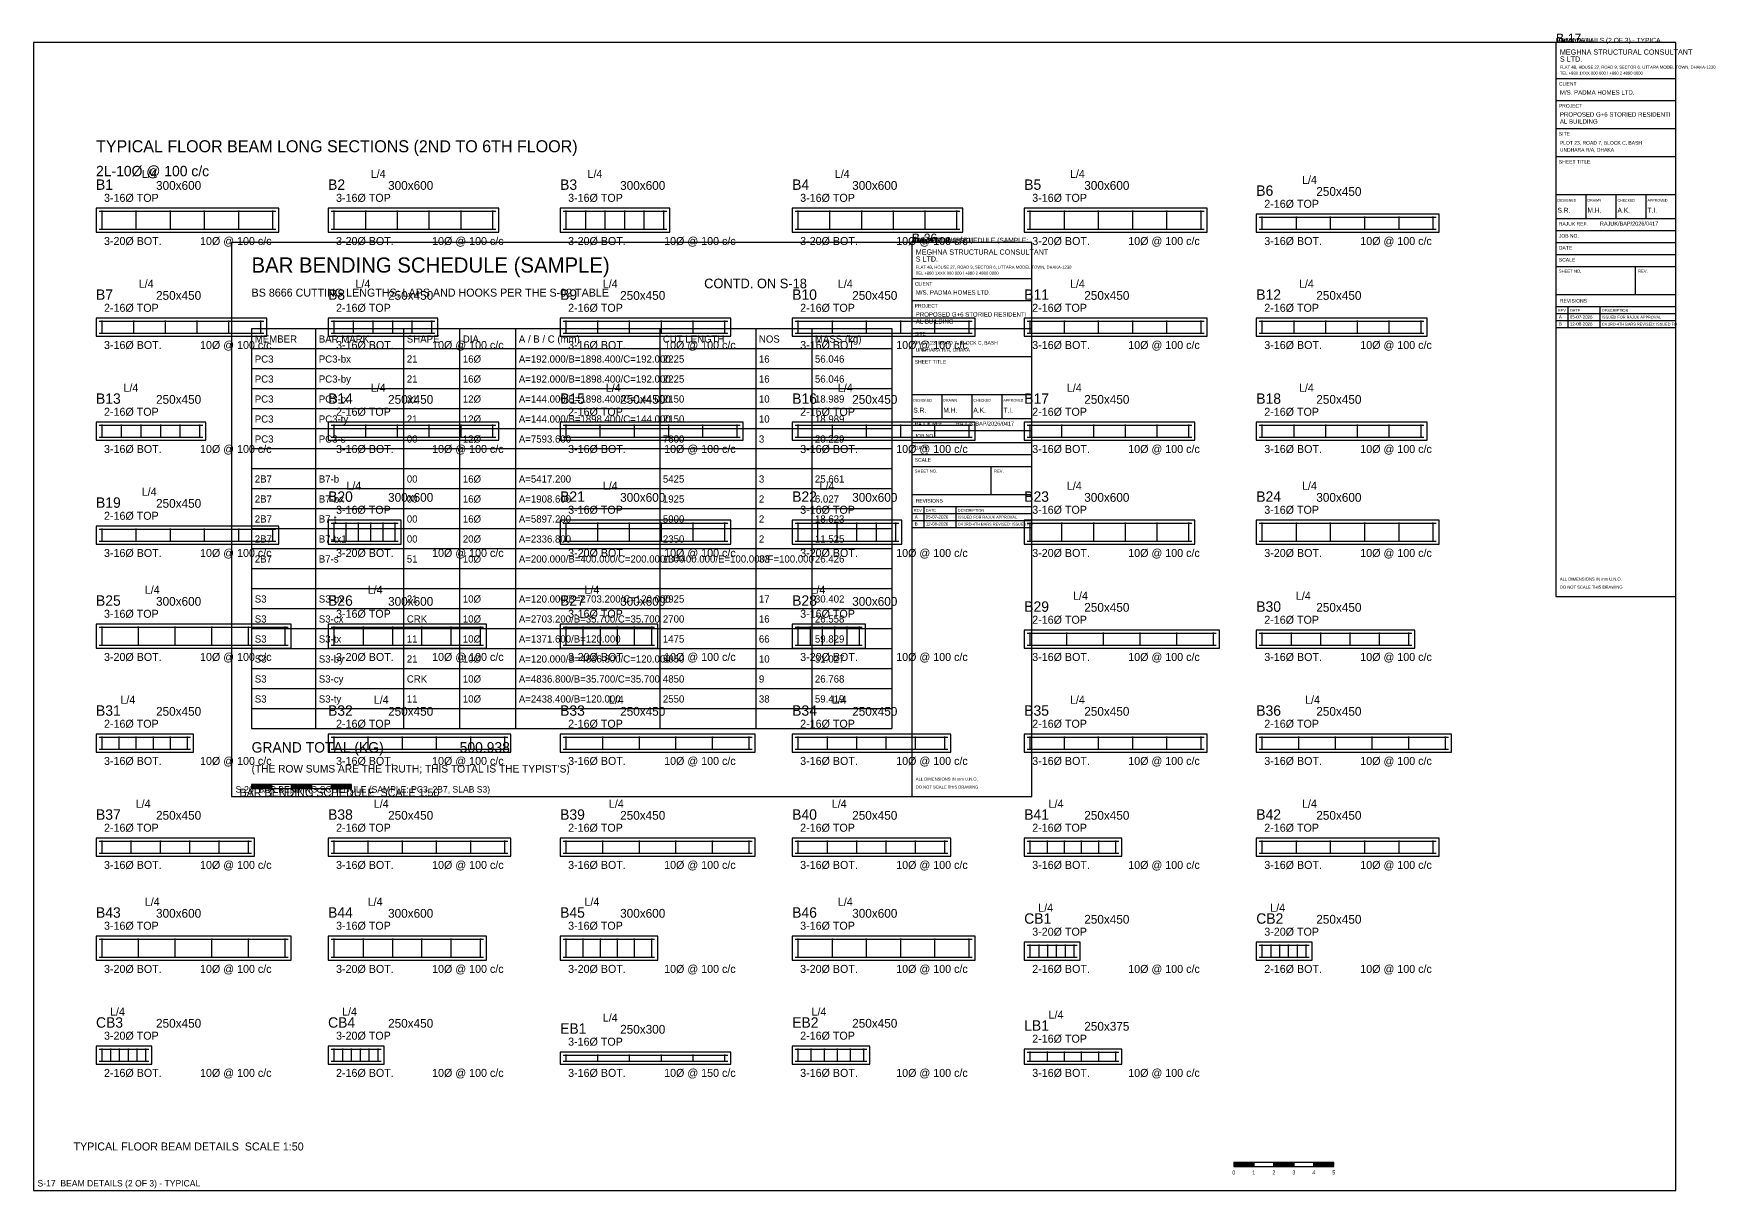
# Model space of a CAD drawing. Extents: x 1000 to 743527, y -207200 to 58857.
# Drawn here: x 95100 to 178927, y -137800 to -79943 of the extents above; entities that cross this region are included whole.
import ezdxf
from ezdxf.enums import TextEntityAlignment as Align

# ---------------------------------------------------------------- set-up
doc = ezdxf.new("R2010")
doc.units = 0
for name, color, linetype in [('Beam Line', 4, 'Continuous'), ('Rod-1', 6, 'Continuous'), ('Rod-2', 2, 'Continuous'), ('Rod-Stirrup', 3, 'Continuous'), ('Sheet', 7, 'Continuous'), ('Text-1', 7, 'Continuous'), ('Text-2', 7, 'Continuous'), ('TITLE', 7, 'Continuous')]:
    doc.layers.add(name, color=color, linetype=linetype)

# ---------------------------------------------------------------- blocks, each defined once
blk = doc.blocks.new('TITLE_BLOCK')
at = {"layer": 'TITLE'}
for p, q in [((0, -18), (60, -18)), ((0, -29), (60, -29)), ((0, -43), (60, -43)), ((0, -57), (60, -57)), ((0, -76), (60, -76)), ((0, -76), (0, -88)), ((15, -76), (15, -88)), ((30, -76), (30, -88)), ((45, -76), (45, -88)), ((0, -88), (60, -88)), ((0, -94), (60, -94)), ((0, -100), (60, -100)), ((0, -106), (60, -106)), ((0, -112), (60, -112)), ((39.6, -112), (39.6, -126)), ((0, -126), (60, -126)), ((0, -132), (60, -132)), ((0, -132), (60, -132)), ((6, -132), (6, -142.5)), ((22, -132), (22, -142.5)), ((0, -135.5), (60, -135.5)), ((0, -139), (60, -139)), ((0, -142.5), (60, -142.5))]:
    blk.add_line(p, q, dxfattribs=at)
blk.add_lwpolyline([(0, -277), (60, -277), (60, 0), (0, 0)], close=True, dxfattribs=at)
at = {"layer": 'Text-1'}
for tag, height in [('JOBNO', 2), ('SCALE', 2), ('SHEETTITLE', 2.4), ('SHEETTITLE2', 2.4), ('DATE', 2), ('SHEETNO', 4.5), ('REV', 4.5)]:
    blk.add_attdef(tag, (0, 0), '', height=height, dxfattribs=at)
at = {"layer": 'TITLE'}
for s, height, p in [('S LTD.', 2.6, (2, -9.5)), ('MEGHNA STRUCTURAL CONSULTANT', 2.6, (2, -6)), ('TEL +880 1XXX 000 000 / +880 2 4890 0000', 1.5, (2, -16)), ('FLAT 4B, HOUSE 27, ROAD 9, SECTOR 6, UTTARA MODEL TOWN, DHAKA-1230', 1.5, (2, -13)), ('CLIENT', 1.8, (1.5, -21.5)), ('M/S. PADMA HOMES LTD.', 2.2, (2, -26)), ('PROJECT', 1.8, (1.5, -32.5)), ('AL BUILDING', 2.2, (2, -40.5)), ('PROPOSED G+6 STORIED RESIDENTI', 2.2, (2, -37)), ('SITE', 1.8, (1.5, -46.5)), ('PLOT 23, ROAD 7, BLOCK C, BASH', 1.8, (2, -51)), ('SHEET TITLE', 1.8, (1.5, -60.5)), ('UNDHARA R/A, DHAKA', 1.8, (2, -54.5)), ('DESIGNED', 1.3, (0.8, -79.5)), ('S.R.', 2.4, (0.8, -85)), ('DRAWN', 1.3, (15.8, -79.5)), ('M.H.', 2.4, (15.8, -85)), ('A.K.', 2.4, (30.8, -85)), ('CHECKED', 1.3, (30.8, -79.5)), ('APPROVED', 1.3, (45.8, -79.5)), ('T.I.', 2.4, (45.8, -85)), ('RAJUK REF.', 1.8, (1.5, -91.5)), ('RAJUK/BAP/2026/0417', 2, (22, -91.5)), ('JOB NO.', 1.8, (1.5, -97.5)), ('SCALE', 1.8, (1.5, -109.5)), ('DATE', 1.8, (1.5, -103.5)), ('SHEET NO.', 1.5, (1.5, -115)), ('REV.', 1.5, (41.1, -115)), ('REV', 1.4, (1, -134.6)), ('REVISIONS', 1.8, (2, -130)), ('DATE', 1.4, (7, -134.6)), ('DESCRIPTION', 1.4, (23, -134.6)), ('ALL DIMENSIONS IN mm U.N.O.', 1.5, (2, -269)), ('DO NOT SCALE THIS DRAWING', 1.5, (2, -273))]:
    blk.add_text(s, height=height, dxfattribs=at).set_placement(p)
blk = doc.blocks.new('SCALE_BAR')
at = {"layer": 'Sheet'}
h = blk.add_hatch(color=7, dxfattribs=at)
h.dxf.hatch_style = 1
h.paths.add_polyline_path([(0, 0), (10, 0), (10, 2), (0, 2)])
h = blk.add_hatch(color=7, dxfattribs=at)
h.dxf.hatch_style = 1
h.paths.add_polyline_path([(20, 0), (30, 0), (30, 2), (20, 2)])
h = blk.add_hatch(color=7, dxfattribs=at)
h.dxf.hatch_style = 1
h.paths.add_polyline_path([(40, 0), (50, 0), (50, 2), (40, 2)])
for points in [[(0, 0), (10, 0), (10, 2), (0, 2)], [(10, 0), (20, 0), (20, 2), (10, 2)], [(20, 0), (30, 0), (30, 2), (20, 2)], [(30, 0), (40, 0), (40, 2), (30, 2)], [(40, 0), (50, 0), (50, 2), (40, 2)]]:
    blk.add_lwpolyline(points, close=True, dxfattribs=at)
for s, p in [('0', (0, -4)), ('1', (10, -4)), ('2', (20, -4)), ('3', (30, -4)), ('4', (40, -4)), ('5', (50, -4))]:
    blk.add_text(s, height=2, dxfattribs=at).set_placement(p, align=Align.CENTER)
at = {"layer": 'Text-1'}
blk.add_attdef('UNIT', (0, 0), '', height=2, dxfattribs=at)

msp = doc.modelspace()

# ---------------------------------------------------------------- linework, layer by layer
for p, q in [((106000, -94700), (138000, -94700)), ((106000, -94700), (106000, -114700)), ((109200, -94700), (109200, -114700)), ((113600, -94700), (113600, -114700)), ((116400, -94700), (116400, -114700)), ((119200, -94700), (119200, -114700)), ((126400, -94700), (126400, -114700)), ((131200, -94700), (131200, -114700)), ((134000, -94700), (134000, -114700)), ((138000, -94700), (138000, -114700)), ((106000, -95700), (138000, -95700)), ((106000, -96700), (138000, -96700)), ((106000, -97700), (138000, -97700)), ((106000, -98700), (138000, -98700)), ((106000, -99700), (138000, -99700)), ((106000, -100700), (138000, -100700)), ((106000, -101700), (138000, -101700)), ((106000, -102700), (138000, -102700)), ((106000, -103700), (138000, -103700)), ((106000, -104700), (138000, -104700)), ((106000, -105700), (138000, -105700)), ((106000, -106700), (138000, -106700)), ((106000, -107700), (138000, -107700)), ((106000, -108700), (138000, -108700)), ((106000, -109700), (138000, -109700)), ((106000, -110700), (138000, -110700)), ((106000, -111700), (138000, -111700)), ((106000, -112700), (138000, -112700)), ((106000, -113700), (138000, -113700)), ((106000, -114700), (138000, -114700))]:
    msp.add_line(p, q)
at = {"layer": 'Beam Line'}
for points in [[(98223.2, -89880), (107367.2, -89880), (107367.2, -88680), (98223.2, -88680)], [(109823.2, -89880), (118357.6, -89880), (118357.6, -88680), (109823.2, -88680)], [(121423.2, -89880), (126909.6, -89880), (126909.6, -88680), (121423.2, -88680)], [(133023.2, -89880), (141557.6, -89880), (141557.6, -88680), (133023.2, -88680)], [(144623.2, -89880), (153767.2, -89880), (153767.2, -88680), (144623.2, -88680)], [(156223.2, -89880), (165367.2, -89880), (165367.2, -88980), (156223.2, -88980)], [(98223.2, -95080), (106757.6, -95080), (106757.6, -94180), (98223.2, -94180)], [(109823.2, -95080), (115309.6, -95080), (115309.6, -94180), (109823.2, -94180)], [(121423.2, -95080), (129957.6, -95080), (129957.6, -94180), (121423.2, -94180)], [(133023.2, -95080), (142167.2, -95080), (142167.2, -94180), (133023.2, -94180)], [(144623.2, -95080), (153767.2, -95080), (153767.2, -94180), (144623.2, -94180)], [(156223.2, -95080), (164757.6, -95080), (164757.6, -94180), (156223.2, -94180)], [(98223.2, -100280), (103709.6, -100280), (103709.6, -99380), (98223.2, -99380)], [(109823.2, -100280), (118357.6, -100280), (118357.6, -99380), (109823.2, -99380)], [(121423.2, -100280), (130567.2, -100280), (130567.2, -99380), (121423.2, -99380)], [(133023.2, -100280), (142167.2, -100280), (142167.2, -99380), (133023.2, -99380)], [(144623.2, -100280), (153157.6, -100280), (153157.6, -99380), (144623.2, -99380)], [(156223.2, -100280), (164757.6, -100280), (164757.6, -99380), (156223.2, -99380)], [(98223.2, -105480), (107367.2, -105480), (107367.2, -104580), (98223.2, -104580)], [(109823.2, -105480), (113480.8, -105480), (113480.8, -104280), (109823.2, -104280)], [(121423.2, -105480), (129957.6, -105480), (129957.6, -104280), (121423.2, -104280)], [(133023.2, -105480), (138509.6, -105480), (138509.6, -104280), (133023.2, -104280)], [(144623.2, -105480), (153157.6, -105480), (153157.6, -104280), (144623.2, -104280)], [(156223.2, -105480), (165367.2, -105480), (165367.2, -104280), (156223.2, -104280)], [(98223.2, -110680), (107976.8, -110680), (107976.8, -109480), (98223.2, -109480)], [(109823.2, -110680), (117748, -110680), (117748, -109480), (109823.2, -109480)], [(121423.2, -110680), (126300, -110680), (126300, -109480), (121423.2, -109480)], [(133023.2, -110680), (136680.8, -110680), (136680.8, -109480), (133023.2, -109480)], [(144623.2, -110680), (154376.8, -110680), (154376.8, -109780), (144623.2, -109780)], [(156223.2, -110680), (164148, -110680), (164148, -109780), (156223.2, -109780)], [(98223.2, -115880), (103100, -115880), (103100, -114980), (98223.2, -114980)], [(109823.2, -115880), (118967.2, -115880), (118967.2, -114980), (109823.2, -114980)], [(121423.2, -115880), (131176.8, -115880), (131176.8, -114980), (121423.2, -114980)], [(133023.2, -115880), (140948, -115880), (140948, -114980), (133023.2, -114980)], [(144623.2, -115880), (153767.2, -115880), (153767.2, -114980), (144623.2, -114980)], [(156223.2, -115880), (165976.8, -115880), (165976.8, -114980), (156223.2, -114980)], [(98223.2, -121080), (106148, -121080), (106148, -120180), (98223.2, -120180)], [(109823.2, -121080), (118967.2, -121080), (118967.2, -120180), (109823.2, -120180)], [(121423.2, -121080), (131176.8, -121080), (131176.8, -120180), (121423.2, -120180)], [(133023.2, -121080), (140948, -121080), (140948, -120180), (133023.2, -120180)], [(144623.2, -121080), (149500, -121080), (149500, -120180), (144623.2, -120180)], [(156223.2, -121080), (165367.2, -121080), (165367.2, -120180), (156223.2, -120180)], [(98223.2, -126280), (107976.8, -126280), (107976.8, -125080), (98223.2, -125080)], [(109823.2, -126280), (117748, -126280), (117748, -125080), (109823.2, -125080)], [(121423.2, -126280), (126300, -126280), (126300, -125080), (121423.2, -125080)], [(133023.2, -126280), (142167.2, -126280), (142167.2, -125080), (133023.2, -125080)], [(144623.2, -126280), (147421.2, -126280), (147421.2, -125380), (144623.2, -125380)], [(156223.2, -126280), (159021.2, -126280), (159021.2, -125380), (156223.2, -125380)], [(98223.2, -131480), (101021.2, -131480), (101021.2, -130580), (98223.2, -130580)], [(109823.2, -131480), (112621.2, -131480), (112621.2, -130580), (109823.2, -130580)], [(133023.2, -131480), (136902.7, -131480), (136902.7, -130580), (133023.2, -130580)], [(144623.2, -131480), (149500, -131480), (149500, -130730), (144623.2, -130730)], [(121423.2, -131480), (129957.6, -131480), (129957.6, -130880), (121423.2, -130880)]]:
    msp.add_lwpolyline(points, close=True, dxfattribs=at)
at = {"layer": 'Rod-1'}
for p, q in [((98375.2, -88832), (107215.2, -88832)), ((109975.2, -88832), (118205.6, -88832)), ((121575.2, -88832), (126757.6, -88832)), ((133175.2, -88832), (141405.6, -88832)), ((144775.2, -88832), (153615.2, -88832)), ((156375.2, -89132), (165215.2, -89132)), ((98375.2, -94332), (106605.6, -94332)), ((109975.2, -94332), (115157.6, -94332)), ((121575.2, -94332), (129805.6, -94332)), ((133175.2, -94332), (142015.2, -94332)), ((144775.2, -94332), (153615.2, -94332)), ((156375.2, -94332), (164605.6, -94332)), ((98375.2, -99532), (103557.6, -99532)), ((109975.2, -99532), (118205.6, -99532)), ((121575.2, -99532), (130415.2, -99532)), ((133175.2, -99532), (142015.2, -99532)), ((144775.2, -99532), (153005.6, -99532)), ((156375.2, -99532), (164605.6, -99532)), ((98375.2, -104732), (107215.2, -104732)), ((109975.2, -104432), (113328.8, -104432)), ((121575.2, -104432), (129805.6, -104432)), ((133175.2, -104432), (138357.6, -104432)), ((144775.2, -104432), (153005.6, -104432)), ((156375.2, -104432), (165215.2, -104432)), ((98375.2, -109632), (107824.8, -109632)), ((109975.2, -109632), (117596, -109632)), ((121575.2, -109632), (126148, -109632)), ((133175.2, -109632), (136528.8, -109632)), ((144775.2, -109932), (154224.8, -109932)), ((156375.2, -109932), (163996, -109932)), ((98375.2, -115132), (102948, -115132)), ((109975.2, -115132), (118815.2, -115132)), ((121575.2, -115132), (131024.8, -115132)), ((133175.2, -115132), (140796, -115132)), ((144775.2, -115132), (153615.2, -115132)), ((156375.2, -115132), (165824.8, -115132)), ((98375.2, -120332), (105996, -120332)), ((109975.2, -120332), (118815.2, -120332)), ((121575.2, -120332), (131024.8, -120332)), ((133175.2, -120332), (140796, -120332)), ((144775.2, -120332), (149348, -120332)), ((156375.2, -120332), (165215.2, -120332)), ((98375.2, -125232), (107824.8, -125232)), ((109975.2, -125232), (117596, -125232)), ((121575.2, -125232), (126148, -125232)), ((133175.2, -125232), (142015.2, -125232)), ((144775.2, -125532), (147269.2, -125532)), ((156375.2, -125532), (158869.2, -125532)), ((98375.2, -130732), (100869.2, -130732)), ((109975.2, -130732), (112469.2, -130732)), ((133175.2, -130732), (136750.7, -130732)), ((121575.2, -131032), (129805.6, -131032)), ((144775.2, -130882), (149348, -130882))]:
    msp.add_line(p, q, dxfattribs=at)
at = {"layer": 'Rod-2'}
for p, q in [((98375.2, -89728), (107215.2, -89728)), ((109975.2, -89728), (118205.6, -89728)), ((121575.2, -89728), (126757.6, -89728)), ((133175.2, -89728), (141405.6, -89728)), ((144775.2, -89728), (153615.2, -89728)), ((156375.2, -89728), (165215.2, -89728)), ((98375.2, -94928), (106605.6, -94928)), ((109975.2, -94928), (115157.6, -94928)), ((121575.2, -94928), (129805.6, -94928)), ((133175.2, -94928), (142015.2, -94928)), ((144775.2, -94928), (153615.2, -94928)), ((156375.2, -94928), (164605.6, -94928)), ((98375.2, -100128), (103557.6, -100128)), ((109975.2, -100128), (118205.6, -100128)), ((121575.2, -100128), (130415.2, -100128)), ((133175.2, -100128), (142015.2, -100128)), ((144775.2, -100128), (153005.6, -100128)), ((156375.2, -100128), (164605.6, -100128)), ((98375.2, -105328), (107215.2, -105328)), ((109975.2, -105328), (113328.8, -105328)), ((121575.2, -105328), (129805.6, -105328)), ((133175.2, -105328), (138357.6, -105328)), ((144775.2, -105328), (153005.6, -105328)), ((156375.2, -105328), (165215.2, -105328)), ((98375.2, -110528), (107824.8, -110528)), ((109975.2, -110528), (117596, -110528)), ((121575.2, -110528), (126148, -110528)), ((133175.2, -110528), (136528.8, -110528)), ((144775.2, -110528), (154224.8, -110528)), ((156375.2, -110528), (163996, -110528)), ((98375.2, -115728), (102948, -115728)), ((109975.2, -115728), (118815.2, -115728)), ((121575.2, -115728), (131024.8, -115728)), ((133175.2, -115728), (140796, -115728)), ((144775.2, -115728), (153615.2, -115728)), ((156375.2, -115728), (165824.8, -115728)), ((98375.2, -120928), (105996, -120928)), ((109975.2, -120928), (118815.2, -120928)), ((121575.2, -120928), (131024.8, -120928)), ((133175.2, -120928), (140796, -120928)), ((144775.2, -120928), (149348, -120928)), ((156375.2, -120928), (165215.2, -120928)), ((98375.2, -126128), (107824.8, -126128)), ((109975.2, -126128), (117596, -126128)), ((121575.2, -126128), (126148, -126128)), ((133175.2, -126128), (142015.2, -126128)), ((144775.2, -126128), (147269.2, -126128)), ((156375.2, -126128), (158869.2, -126128)), ((98375.2, -131328), (100869.2, -131328)), ((109975.2, -131328), (112469.2, -131328)), ((121575.2, -131328), (129805.6, -131328)), ((133175.2, -131328), (136750.7, -131328)), ((144775.2, -131328), (149348, -131328))]:
    msp.add_line(p, q, dxfattribs=at)
at = {"layer": 'Rod-Stirrup'}
for p, q in [((98523.2, -89760), (98523.2, -88800)), ((100232, -89760), (100232, -88800)), ((101940.8, -89760), (101940.8, -88800)), ((103649.6, -89760), (103649.6, -88800)), ((105358.4, -89760), (105358.4, -88800)), ((107067.2, -89760), (107067.2, -88800)), ((110123.2, -89760), (110123.2, -88800)), ((111710.1, -89760), (111710.1, -88800)), ((113297, -89760), (113297, -88800)), ((114883.8, -89760), (114883.8, -88800)), ((116470.7, -89760), (116470.7, -88800)), ((118057.6, -89760), (118057.6, -88800)), ((121723.2, -89760), (121723.2, -88800)), ((122700.5, -89760), (122700.5, -88800)), ((123677.8, -89760), (123677.8, -88800)), ((124655, -89760), (124655, -88800)), ((125632.3, -89760), (125632.3, -88800)), ((126609.6, -89760), (126609.6, -88800)), ((133323.2, -89760), (133323.2, -88800)), ((134910.1, -89760), (134910.1, -88800)), ((136497, -89760), (136497, -88800)), ((138083.8, -89760), (138083.8, -88800)), ((139670.7, -89760), (139670.7, -88800)), ((141257.6, -89760), (141257.6, -88800)), ((144923.2, -89760), (144923.2, -88800)), ((146632, -89760), (146632, -88800)), ((148340.8, -89760), (148340.8, -88800)), ((150049.6, -89760), (150049.6, -88800)), ((151758.4, -89760), (151758.4, -88800)), ((153467.2, -89760), (153467.2, -88800)), ((156523.2, -89760), (156523.2, -89100)), ((158232, -89760), (158232, -89100)), ((159940.8, -89760), (159940.8, -89100)), ((161649.6, -89760), (161649.6, -89100)), ((163358.4, -89760), (163358.4, -89100)), ((165067.2, -89760), (165067.2, -89100)), ((98523.2, -94960), (98523.2, -94300)), ((100110.1, -94960), (100110.1, -94300)), ((101697, -94960), (101697, -94300)), ((103283.8, -94960), (103283.8, -94300)), ((104870.7, -94960), (104870.7, -94300)), ((106457.6, -94960), (106457.6, -94300)), ((110123.2, -94960), (110123.2, -94300)), ((111100.5, -94960), (111100.5, -94300)), ((112077.8, -94960), (112077.8, -94300)), ((113055, -94960), (113055, -94300)), ((114032.3, -94960), (114032.3, -94300)), ((115009.6, -94960), (115009.6, -94300)), ((121723.2, -94960), (121723.2, -94300)), ((123310.1, -94960), (123310.1, -94300)), ((124897, -94960), (124897, -94300)), ((126483.8, -94960), (126483.8, -94300)), ((128070.7, -94960), (128070.7, -94300)), ((129657.6, -94960), (129657.6, -94300)), ((133323.2, -94960), (133323.2, -94300)), ((135032, -94960), (135032, -94300)), ((136740.8, -94960), (136740.8, -94300)), ((138449.6, -94960), (138449.6, -94300)), ((140158.4, -94960), (140158.4, -94300)), ((141867.2, -94960), (141867.2, -94300)), ((144923.2, -94960), (144923.2, -94300)), ((146632, -94960), (146632, -94300)), ((148340.8, -94960), (148340.8, -94300)), ((150049.6, -94960), (150049.6, -94300)), ((151758.4, -94960), (151758.4, -94300)), ((153467.2, -94960), (153467.2, -94300)), ((156523.2, -94960), (156523.2, -94300)), ((158110.1, -94960), (158110.1, -94300)), ((159697, -94960), (159697, -94300)), ((161283.8, -94960), (161283.8, -94300)), ((162870.7, -94960), (162870.7, -94300)), ((164457.6, -94960), (164457.6, -94300)), ((98523.2, -100160), (98523.2, -99500)), ((99500.5, -100160), (99500.5, -99500)), ((100477.8, -100160), (100477.8, -99500)), ((101455, -100160), (101455, -99500)), ((102432.3, -100160), (102432.3, -99500)), ((103409.6, -100160), (103409.6, -99500)), ((110123.2, -100160), (110123.2, -99500)), ((111710.1, -100160), (111710.1, -99500)), ((113297, -100160), (113297, -99500)), ((114883.8, -100160), (114883.8, -99500)), ((116470.7, -100160), (116470.7, -99500)), ((118057.6, -100160), (118057.6, -99500)), ((121723.2, -100160), (121723.2, -99500)), ((123432, -100160), (123432, -99500)), ((125140.8, -100160), (125140.8, -99500)), ((126849.6, -100160), (126849.6, -99500)), ((128558.4, -100160), (128558.4, -99500)), ((130267.2, -100160), (130267.2, -99500)), ((133323.2, -100160), (133323.2, -99500)), ((135032, -100160), (135032, -99500)), ((136740.8, -100160), (136740.8, -99500)), ((138449.6, -100160), (138449.6, -99500)), ((140158.4, -100160), (140158.4, -99500)), ((141867.2, -100160), (141867.2, -99500)), ((144923.2, -100160), (144923.2, -99500)), ((146510.1, -100160), (146510.1, -99500)), ((148097, -100160), (148097, -99500)), ((149683.8, -100160), (149683.8, -99500)), ((151270.7, -100160), (151270.7, -99500)), ((152857.6, -100160), (152857.6, -99500)), ((156523.2, -100160), (156523.2, -99500)), ((158110.1, -100160), (158110.1, -99500)), ((159697, -100160), (159697, -99500)), ((161283.8, -100160), (161283.8, -99500)), ((162870.7, -100160), (162870.7, -99500)), ((164457.6, -100160), (164457.6, -99500)), ((98523.2, -105360), (98523.2, -104700)), ((100232, -105360), (100232, -104700)), ((101940.8, -105360), (101940.8, -104700)), ((103649.6, -105360), (103649.6, -104700)), ((105358.4, -105360), (105358.4, -104700)), ((107067.2, -105360), (107067.2, -104700)), ((110123.2, -105360), (110123.2, -104400)), ((110734.7, -105360), (110734.7, -104400)), ((111346.2, -105360), (111346.2, -104400)), ((111957.8, -105360), (111957.8, -104400)), ((112569.3, -105360), (112569.3, -104400)), ((113180.8, -105360), (113180.8, -104400)), ((121723.2, -105360), (121723.2, -104400)), ((123310.1, -105360), (123310.1, -104400)), ((124897, -105360), (124897, -104400)), ((126483.8, -105360), (126483.8, -104400)), ((128070.7, -105360), (128070.7, -104400)), ((129657.6, -105360), (129657.6, -104400)), ((133323.2, -105360), (133323.2, -104400)), ((134300.5, -105360), (134300.5, -104400)), ((135277.8, -105360), (135277.8, -104400)), ((136255, -105360), (136255, -104400)), ((137232.3, -105360), (137232.3, -104400)), ((138209.6, -105360), (138209.6, -104400)), ((144923.2, -105360), (144923.2, -104400)), ((146510.1, -105360), (146510.1, -104400)), ((148097, -105360), (148097, -104400)), ((149683.8, -105360), (149683.8, -104400)), ((151270.7, -105360), (151270.7, -104400)), ((152857.6, -105360), (152857.6, -104400)), ((156523.2, -105360), (156523.2, -104400)), ((158232, -105360), (158232, -104400)), ((159940.8, -105360), (159940.8, -104400)), ((161649.6, -105360), (161649.6, -104400)), ((163358.4, -105360), (163358.4, -104400)), ((165067.2, -105360), (165067.2, -104400)), ((98523.2, -110560), (98523.2, -109600)), ((100353.9, -110560), (100353.9, -109600)), ((102184.6, -110560), (102184.6, -109600)), ((104015.4, -110560), (104015.4, -109600)), ((105846.1, -110560), (105846.1, -109600)), ((107676.8, -110560), (107676.8, -109600)), ((110123.2, -110560), (110123.2, -109600)), ((111588.2, -110560), (111588.2, -109600)), ((113053.1, -110560), (113053.1, -109600)), ((114518.1, -110560), (114518.1, -109600)), ((115983, -110560), (115983, -109600)), ((117448, -110560), (117448, -109600)), ((121723.2, -110560), (121723.2, -109600)), ((122578.6, -110560), (122578.6, -109600)), ((123433.9, -110560), (123433.9, -109600)), ((124289.3, -110560), (124289.3, -109600)), ((125144.6, -110560), (125144.6, -109600)), ((126000, -110560), (126000, -109600)), ((133323.2, -110560), (133323.2, -109600)), ((133934.7, -110560), (133934.7, -109600)), ((134546.2, -110560), (134546.2, -109600)), ((135157.8, -110560), (135157.8, -109600)), ((135769.3, -110560), (135769.3, -109600)), ((136380.8, -110560), (136380.8, -109600)), ((144923.2, -110560), (144923.2, -109900)), ((146753.9, -110560), (146753.9, -109900)), ((148584.6, -110560), (148584.6, -109900)), ((150415.4, -110560), (150415.4, -109900)), ((152246.1, -110560), (152246.1, -109900)), ((154076.8, -110560), (154076.8, -109900)), ((156523.2, -110560), (156523.2, -109900)), ((157988.2, -110560), (157988.2, -109900)), ((159453.1, -110560), (159453.1, -109900)), ((160918.1, -110560), (160918.1, -109900)), ((162383, -110560), (162383, -109900)), ((163848, -110560), (163848, -109900)), ((98523.2, -115760), (98523.2, -115100)), ((99378.6, -115760), (99378.6, -115100)), ((100233.9, -115760), (100233.9, -115100)), ((101089.3, -115760), (101089.3, -115100)), ((101944.6, -115760), (101944.6, -115100)), ((102800, -115760), (102800, -115100)), ((110123.2, -115760), (110123.2, -115100)), ((111832, -115760), (111832, -115100)), ((113540.8, -115760), (113540.8, -115100)), ((115249.6, -115760), (115249.6, -115100)), ((116958.4, -115760), (116958.4, -115100)), ((118667.2, -115760), (118667.2, -115100)), ((121723.2, -115760), (121723.2, -115100)), ((123553.9, -115760), (123553.9, -115100)), ((125384.6, -115760), (125384.6, -115100)), ((127215.4, -115760), (127215.4, -115100)), ((129046.1, -115760), (129046.1, -115100)), ((130876.8, -115760), (130876.8, -115100)), ((133323.2, -115760), (133323.2, -115100)), ((134788.2, -115760), (134788.2, -115100)), ((136253.1, -115760), (136253.1, -115100)), ((137718.1, -115760), (137718.1, -115100)), ((139183, -115760), (139183, -115100)), ((140648, -115760), (140648, -115100)), ((144923.2, -115760), (144923.2, -115100)), ((146632, -115760), (146632, -115100)), ((148340.8, -115760), (148340.8, -115100)), ((150049.6, -115760), (150049.6, -115100)), ((151758.4, -115760), (151758.4, -115100)), ((153467.2, -115760), (153467.2, -115100)), ((156523.2, -115760), (156523.2, -115100)), ((158353.9, -115760), (158353.9, -115100)), ((160184.6, -115760), (160184.6, -115100)), ((162015.4, -115760), (162015.4, -115100)), ((163846.1, -115760), (163846.1, -115100)), ((165676.8, -115760), (165676.8, -115100)), ((98523.2, -120960), (98523.2, -120300)), ((99988.2, -120960), (99988.2, -120300)), ((101453.1, -120960), (101453.1, -120300)), ((102918.1, -120960), (102918.1, -120300)), ((104383, -120960), (104383, -120300)), ((105848, -120960), (105848, -120300)), ((110123.2, -120960), (110123.2, -120300)), ((111832, -120960), (111832, -120300)), ((113540.8, -120960), (113540.8, -120300)), ((115249.6, -120960), (115249.6, -120300)), ((116958.4, -120960), (116958.4, -120300)), ((118667.2, -120960), (118667.2, -120300)), ((121723.2, -120960), (121723.2, -120300)), ((123553.9, -120960), (123553.9, -120300)), ((125384.6, -120960), (125384.6, -120300)), ((127215.4, -120960), (127215.4, -120300)), ((129046.1, -120960), (129046.1, -120300)), ((130876.8, -120960), (130876.8, -120300)), ((133323.2, -120960), (133323.2, -120300)), ((134788.2, -120960), (134788.2, -120300)), ((136253.1, -120960), (136253.1, -120300)), ((137718.1, -120960), (137718.1, -120300)), ((139183, -120960), (139183, -120300)), ((140648, -120960), (140648, -120300)), ((144923.2, -120960), (144923.2, -120300)), ((145778.6, -120960), (145778.6, -120300)), ((146633.9, -120960), (146633.9, -120300)), ((147489.3, -120960), (147489.3, -120300)), ((148344.6, -120960), (148344.6, -120300)), ((149200, -120960), (149200, -120300)), ((156523.2, -120960), (156523.2, -120300)), ((158232, -120960), (158232, -120300)), ((159940.8, -120960), (159940.8, -120300)), ((161649.6, -120960), (161649.6, -120300)), ((163358.4, -120960), (163358.4, -120300)), ((165067.2, -120960), (165067.2, -120300)), ((98523.2, -126160), (98523.2, -125200)), ((100353.9, -126160), (100353.9, -125200)), ((102184.6, -126160), (102184.6, -125200)), ((104015.4, -126160), (104015.4, -125200)), ((105846.1, -126160), (105846.1, -125200)), ((107676.8, -126160), (107676.8, -125200)), ((110123.2, -126160), (110123.2, -125200)), ((111588.2, -126160), (111588.2, -125200)), ((113053.1, -126160), (113053.1, -125200)), ((114518.1, -126160), (114518.1, -125200)), ((115983, -126160), (115983, -125200)), ((117448, -126160), (117448, -125200)), ((121723.2, -126160), (121723.2, -125200)), ((122578.6, -126160), (122578.6, -125200)), ((123433.9, -126160), (123433.9, -125200)), ((124289.3, -126160), (124289.3, -125200)), ((125144.6, -126160), (125144.6, -125200)), ((126000, -126160), (126000, -125200)), ((133323.2, -126160), (133323.2, -125200)), ((135032, -126160), (135032, -125200)), ((136740.8, -126160), (136740.8, -125200)), ((138449.6, -126160), (138449.6, -125200)), ((140158.4, -126160), (140158.4, -125200)), ((141867.2, -126160), (141867.2, -125200)), ((144923.2, -126160), (144923.2, -125500)), ((145362.8, -126160), (145362.8, -125500)), ((145802.4, -126160), (145802.4, -125500)), ((146242, -126160), (146242, -125500)), ((146681.6, -126160), (146681.6, -125500)), ((147121.2, -126160), (147121.2, -125500)), ((156523.2, -126160), (156523.2, -125500)), ((156962.8, -126160), (156962.8, -125500)), ((157402.4, -126160), (157402.4, -125500)), ((157842, -126160), (157842, -125500)), ((158281.6, -126160), (158281.6, -125500)), ((158721.2, -126160), (158721.2, -125500)), ((98523.2, -131360), (98523.2, -130700)), ((98962.8, -131360), (98962.8, -130700)), ((99402.4, -131360), (99402.4, -130700)), ((99842, -131360), (99842, -130700)), ((100281.6, -131360), (100281.6, -130700)), ((100721.2, -131360), (100721.2, -130700)), ((110123.2, -131360), (110123.2, -130700)), ((110562.8, -131360), (110562.8, -130700)), ((111002.4, -131360), (111002.4, -130700)), ((111442, -131360), (111442, -130700)), ((111881.6, -131360), (111881.6, -130700)), ((112321.2, -131360), (112321.2, -130700)), ((133323.2, -131360), (133323.2, -130700)), ((133979.1, -131360), (133979.1, -130700)), ((134635, -131360), (134635, -130700)), ((135290.9, -131360), (135290.9, -130700)), ((135946.8, -131360), (135946.8, -130700)), ((136602.7, -131360), (136602.7, -130700)), ((121723.2, -131360), (121723.2, -131000)), ((123310.1, -131360), (123310.1, -131000)), ((124897, -131360), (124897, -131000)), ((126483.8, -131360), (126483.8, -131000)), ((128070.7, -131360), (128070.7, -131000)), ((129657.6, -131360), (129657.6, -131000)), ((144923.2, -131360), (144923.2, -130850)), ((145778.6, -131360), (145778.6, -130850)), ((146633.9, -131360), (146633.9, -130850)), ((147489.3, -131360), (147489.3, -130850)), ((148344.6, -131360), (148344.6, -130850)), ((149200, -131360), (149200, -130850))]:
    msp.add_line(p, q, dxfattribs=at)
at = {"layer": 'Sheet'}
for points in [[(95100, -137800), (177200, -137800), (177200, -80400), (95100, -80400)], [(105000, -118100), (145000, -118100), (145000, -90400), (105000, -90400)]]:
    msp.add_lwpolyline(points, close=True, dxfattribs=at)

# ---------------------------------------------------------------- block references
at = {"layer": 'Sheet', "xscale": 100, "yscale": 100}
for p in [(106000, -117700), (155100, -136600)]:
    msp.add_blockref('SCALE_BAR', p, dxfattribs=at).add_auto_attribs({'UNIT': 'm'})
at = {"layer": 'TITLE', "xscale": 100, "yscale": 100}
for p, values in [((171200, -80400), {'SHEETTITLE': 'BEAM DETAILS (2 OF 3) - TYPICA', 'SHEETTITLE2': 'L', 'JOBNO': 'MSC-2026-041', 'DATE': '12-08-2026', 'SCALE': '1:50', 'SHEETNO': 'S-17', 'REV': 'B'}), ((139000, -90400), {'SHEETTITLE': 'BAR BENDING SCHEDULE (SAMPLE: ', 'SHEETTITLE2': 'PC3, 2B7, SLAB S3)', 'JOBNO': 'MSC-2026-041', 'DATE': '12-08-2026', 'SCALE': 'N.T.S.', 'SHEETNO': 'S-26', 'REV': 'B'})]:
    msp.add_blockref('TITLE_BLOCK', p, dxfattribs=at).add_auto_attribs(values)

# ---------------------------------------------------------------- texts
at = {"layer": 'Sheet'}
for s, height, p in [('TYPICAL FLOOR BEAM LONG SECTIONS (2ND TO 6TH FLOOR)', 600, (98223.2, -85880)), ('BAR BENDING SCHEDULE (SAMPLE)', 760, (106000, -91900)), ('S-26  BAR BENDING SCHEDULE (SAMPLE: PC3, 2B7, SLAB S3)', 320, (105200, -117900)), ('BAR BENDING SCHEDULE  SCALE 1:50', 400, (105400, -118100)), ('TYPICAL FLOOR BEAM DETAILS  SCALE 1:50', 400, (97100, -135800)), ('S-17  BEAM DETAILS (2 OF 3) - TYPICAL', 320, (95300, -137600))]:
    msp.add_text(s, height=height, dxfattribs=at).set_placement(p)
at = {"layer": 'Text-1'}
for s, height, p in [('B1', 520, (98223.2, -87760)), ('300x600', 440, (101223.2, -87760)), ('B2', 520, (109823.2, -87760)), ('300x600', 440, (112823.2, -87760)), ('B3', 520, (121423.2, -87760)), ('300x600', 440, (124423.2, -87760)), ('B4', 520, (133023.2, -87760)), ('300x600', 440, (136023.2, -87760)), ('B5', 520, (144623.2, -87760)), ('300x600', 440, (147623.2, -87760)), ('B6', 520, (156223.2, -88060)), ('250x450', 440, (159223.2, -88060)), ('B7', 520, (98223.2, -93260)), ('250x450', 440, (101223.2, -93260)), ('BS 8666 CUTTING LENGTHS; LAPS AND HOOKS PER THE S-02 TABLE', 400, (106000, -93100)), ('B8', 520, (109823.2, -93260)), ('250x450', 440, (112823.2, -93260)), ('B9', 520, (121423.2, -93260)), ('250x450', 440, (124423.2, -93260)), ('B10', 520, (133023.2, -93260)), ('250x450', 440, (136023.2, -93260)), ('B11', 520, (144623.2, -93260)), ('250x450', 440, (147623.2, -93260)), ('B12', 520, (156223.2, -93260)), ('250x450', 440, (159223.2, -93260)), ('MEMBER', 360, (106160, -95400)), ('BAR MARK', 360, (109360, -95400)), ('SHAPE', 360, (113760, -95400)), ('DIA', 360, (116560, -95400)), ('A / B / C (mm)', 360, (119360, -95400)), ('CUT LENGTH', 360, (126560, -95400)), ('NOS', 360, (131360, -95400)), ('MASS (kg)', 360, (134160, -95400)), ('PC3', 360, (106160, -96400)), ('PC3-bx', 360, (109360, -96400)), ('21', 360, (113760, -96400)), ('16%%C', 360, (116560, -96400)), ('A=192.000/B=1898.400/C=192.000', 360, (119360, -96400)), ('2225', 360, (126560, -96400)), ('16', 360, (131360, -96400)), ('56.046', 360, (134160, -96400)), ('PC3', 360, (106160, -97400)), ('PC3-by', 360, (109360, -97400)), ('21', 360, (113760, -97400)), ('16%%C', 360, (116560, -97400)), ('A=192.000/B=1898.400/C=192.000', 360, (119360, -97400)), ('2225', 360, (126560, -97400)), ('16', 360, (131360, -97400)), ('56.046', 360, (134160, -97400)), ('B13', 520, (98223.2, -98460)), ('250x450', 440, (101223.2, -98460)), ('PC3', 360, (106160, -98400)), ('PC3-tx', 360, (109360, -98400)), ('B14', 520, (109823.2, -98460)), ('250x450', 440, (112823.2, -98460)), ('21', 360, (113760, -98400)), ('12%%C', 360, (116560, -98400)), ('A=144.000/B=1898.400/C=144.000', 360, (119360, -98400)), ('B15', 520, (121423.2, -98460)), ('250x450', 440, (124423.2, -98460)), ('2150', 360, (126560, -98400)), ('10', 360, (131360, -98400)), ('B16', 520, (133023.2, -98460)), ('18.989', 360, (134160, -98400)), ('250x450', 440, (136023.2, -98460)), ('B17', 520, (144623.2, -98460)), ('250x450', 440, (147623.2, -98460)), ('B18', 520, (156223.2, -98460)), ('250x450', 440, (159223.2, -98460)), ('PC3', 360, (106160, -99400)), ('PC3-ty', 360, (109360, -99400)), ('21', 360, (113760, -99400)), ('12%%C', 360, (116560, -99400)), ('A=144.000/B=1898.400/C=144.000', 360, (119360, -99400)), ('2150', 360, (126560, -99400)), ('10', 360, (131360, -99400)), ('18.989', 360, (134160, -99400)), ('PC3', 360, (106160, -100400)), ('PC3-s', 360, (109360, -100400)), ('00', 360, (113760, -100400)), ('12%%C', 360, (116560, -100400)), ('A=7593.600', 360, (119360, -100400)), ('7600', 360, (126560, -100400)), ('3', 360, (131360, -100400)), ('20.229', 360, (134160, -100400)), ('2B7', 360, (106160, -102400)), ('B7-b', 360, (109360, -102400)), ('00', 360, (113760, -102400)), ('16%%C', 360, (116560, -102400)), ('A=5417.200', 360, (119360, -102400)), ('5425', 360, (126560, -102400)), ('3', 360, (131360, -102400)), ('25.661', 360, (134160, -102400)), ('2B7', 360, (106160, -103400)), ('B7-bx', 360, (109360, -103400)), ('B20', 520, (109823.2, -103360)), ('300x600', 440, (112823.2, -103360)), ('00', 360, (113760, -103400)), ('16%%C', 360, (116560, -103400)), ('A=1908.600', 360, (119360, -103400)), ('B21', 520, (121423.2, -103360)), ('300x600', 440, (124423.2, -103360)), ('1925', 360, (126560, -103400)), ('2', 360, (131360, -103400)), ('B22', 520, (133023.2, -103360)), ('6.027', 360, (134160, -103400)), ('300x600', 440, (136023.2, -103360)), ('B23', 520, (144623.2, -103360)), ('300x600', 440, (147623.2, -103360)), ('B24', 520, (156223.2, -103360)), ('300x600', 440, (159223.2, -103360)), ('B19', 520, (98223.2, -103660)), ('250x450', 440, (101223.2, -103660)), ('2B7', 360, (106160, -104400)), ('B7-t', 360, (109360, -104400)), ('00', 360, (113760, -104400)), ('16%%C', 360, (116560, -104400)), ('A=5897.200', 360, (119360, -104400)), ('5900', 360, (126560, -104400)), ('2', 360, (131360, -104400)), ('18.623', 360, (134160, -104400)), ('2B7', 360, (106160, -105400)), ('B7-tx1', 360, (109360, -105400)), ('00', 360, (113760, -105400)), ('20%%C', 360, (116560, -105400)), ('A=2336.800', 360, (119360, -105400)), ('2350', 360, (126560, -105400)), ('2', 360, (131360, -105400)), ('11.525', 360, (134160, -105400)), ('2B7', 360, (106160, -106400)), ('B7-s', 360, (109360, -106400)), ('51', 360, (113760, -106400)), ('10%%C', 360, (116560, -106400)), ('A=200.000/B=400.000/C=200.000/D=400.000/E=100.000/F=100.000', 360, (119360, -106400)), ('1300', 360, (126560, -106400)), ('33', 360, (131360, -106400)), ('26.426', 360, (134160, -106400)), ('B25', 520, (98223.2, -108560)), ('300x600', 440, (101223.2, -108560)), ('S3', 360, (106160, -108400)), ('S3-bx', 360, (109360, -108400)), ('B26', 520, (109823.2, -108560)), ('300x600', 440, (112823.2, -108560)), ('21', 360, (113760, -108400)), ('10%%C', 360, (116560, -108400)), ('A=120.000/B=2703.200/C=120.000', 360, (119360, -108400)), ('B27', 520, (121423.2, -108560)), ('300x600', 440, (124423.2, -108560)), ('2925', 360, (126560, -108400)), ('17', 360, (131360, -108400)), ('B28', 520, (133023.2, -108560)), ('30.402', 360, (134160, -108400)), ('300x600', 440, (136023.2, -108560)), ('B29', 520, (144623.2, -108860)), ('250x450', 440, (147623.2, -108860)), ('B30', 520, (156223.2, -108860)), ('250x450', 440, (159223.2, -108860)), ('S3', 360, (106160, -109400)), ('S3-cx', 360, (109360, -109400)), ('CRK', 360, (113760, -109400)), ('10%%C', 360, (116560, -109400)), ('A=2703.200/B=35.700/C=35.700', 360, (119360, -109400)), ('2700', 360, (126560, -109400)), ('16', 360, (131360, -109400)), ('26.558', 360, (134160, -109400)), ('S3', 360, (106160, -110400)), ('S3-tx', 360, (109360, -110400)), ('11', 360, (113760, -110400)), ('10%%C', 360, (116560, -110400)), ('A=1371.600/B=120.000', 360, (119360, -110400)), ('1475', 360, (126560, -110400)), ('66', 360, (131360, -110400)), ('59.829', 360, (134160, -110400)), ('S3', 360, (106160, -111400)), ('S3-by', 360, (109360, -111400)), ('21', 360, (113760, -111400)), ('10%%C', 360, (116560, -111400)), ('A=120.000/B=4836.800/C=120.000', 360, (119360, -111400)), ('5050', 360, (126560, -111400)), ('10', 360, (131360, -111400)), ('31.027', 360, (134160, -111400)), ('S3', 360, (106160, -112400)), ('S3-cy', 360, (109360, -112400)), ('CRK', 360, (113760, -112400)), ('10%%C', 360, (116560, -112400)), ('A=4836.800/B=35.700/C=35.700', 360, (119360, -112400)), ('4850', 360, (126560, -112400)), ('9', 360, (131360, -112400)), ('26.768', 360, (134160, -112400)), ('S3', 360, (106160, -113400)), ('S3-ty', 360, (109360, -113400)), ('11', 360, (113760, -113400)), ('10%%C', 360, (116560, -113400)), ('A=2438.400/B=120.000', 360, (119360, -113400)), ('2550', 360, (126560, -113400)), ('38', 360, (131360, -113400)), ('59.419', 360, (134160, -113400)), ('B31', 520, (98223.2, -114060)), ('250x450', 440, (101223.2, -114060)), ('B32', 520, (109823.2, -114060)), ('250x450', 440, (112823.2, -114060)), ('B33', 520, (121423.2, -114060)), ('250x450', 440, (124423.2, -114060)), ('B34', 520, (133023.2, -114060)), ('250x450', 440, (136023.2, -114060)), ('B35', 520, (144623.2, -114060)), ('250x450', 440, (147623.2, -114060)), ('B36', 520, (156223.2, -114060)), ('250x450', 440, (159223.2, -114060)), ('GRAND TOTAL (KG)', 520, (106000, -115900)), ('500.938', 520, (116400, -115900)), ('B37', 520, (98223.2, -119260)), ('250x450', 440, (101223.2, -119260)), ('B38', 520, (109823.2, -119260)), ('250x450', 440, (112823.2, -119260)), ('B39', 520, (121423.2, -119260)), ('250x450', 440, (124423.2, -119260)), ('B40', 520, (133023.2, -119260)), ('250x450', 440, (136023.2, -119260)), ('B41', 520, (144623.2, -119260)), ('250x450', 440, (147623.2, -119260)), ('B42', 520, (156223.2, -119260)), ('250x450', 440, (159223.2, -119260)), ('B43', 520, (98223.2, -124160)), ('300x600', 440, (101223.2, -124160)), ('B44', 520, (109823.2, -124160)), ('300x600', 440, (112823.2, -124160)), ('B45', 520, (121423.2, -124160)), ('300x600', 440, (124423.2, -124160)), ('B46', 520, (133023.2, -124160)), ('300x600', 440, (136023.2, -124160)), ('CB1', 520, (144623.2, -124460)), ('250x450', 440, (147623.2, -124460)), ('CB2', 520, (156223.2, -124460)), ('250x450', 440, (159223.2, -124460)), ('CB3', 520, (98223.2, -129660)), ('250x450', 440, (101223.2, -129660)), ('CB4', 520, (109823.2, -129660)), ('250x450', 440, (112823.2, -129660)), ('EB1', 520, (121423.2, -129960)), ('250x300', 440, (124423.2, -129960)), ('EB2', 520, (133023.2, -129660)), ('250x450', 440, (136023.2, -129660)), ('LB1', 520, (144623.2, -129810)), ('250x375', 440, (147623.2, -129810))]:
    msp.add_text(s, height=height, dxfattribs=at).set_placement(p)
at = {"layer": 'Text-2'}
for s, height, p in [('2L-10%%c @ 100 c/c', 520, (98223.2, -87080)), ('L/4', 400, (100509.2, -87160)), ('L/4', 400, (111956.8, -87160)), ('L/4', 400, (122794.8, -87160)), ('L/4', 400, (135156.8, -87160)), ('L/4', 400, (146909.2, -87160)), ('L/4', 400, (158509.2, -87460)), ('3-16%%C TOP', 400, (98623.2, -88360)), ('3-16%%C TOP', 400, (110223.2, -88360)), ('3-16%%C TOP', 400, (121823.2, -88360)), ('3-16%%C TOP', 400, (133423.2, -88360)), ('3-16%%C TOP', 400, (145023.2, -88360)), ('2-16%%C TOP', 400, (156623.2, -88660)), ('3-20%%C BOT.', 400, (98623.2, -90520)), ('10%%C @ 100 c/c', 400, (103423.2, -90520)), ('3-20%%C BOT.', 400, (110223.2, -90520)), ('10%%C @ 100 c/c', 400, (115023.2, -90520)), ('3-20%%C BOT.', 400, (121823.2, -90520)), ('10%%C @ 100 c/c', 400, (126623.2, -90520)), ('3-20%%C BOT.', 400, (133423.2, -90520)), ('10%%C @ 100 c/c', 400, (138223.2, -90520)), ('3-20%%C BOT.', 400, (145023.2, -90520)), ('10%%C @ 100 c/c', 400, (149823.2, -90520)), ('3-16%%C BOT.', 400, (156623.2, -90520)), ('10%%C @ 100 c/c', 400, (161423.2, -90520)), ('CONTD. ON S-18', 480, (128623.2, -92680)), ('L/4', 400, (100356.8, -92660)), ('L/4', 400, (111194.8, -92660)), ('L/4', 400, (123556.8, -92660)), ('L/4', 400, (135309.2, -92660)), ('L/4', 400, (146909.2, -92660)), ('L/4', 400, (158356.8, -92660)), ('2-16%%C TOP', 400, (98623.2, -93860)), ('2-16%%C TOP', 400, (110223.2, -93860)), ('2-16%%C TOP', 400, (121823.2, -93860)), ('2-16%%C TOP', 400, (133423.2, -93860)), ('2-16%%C TOP', 400, (145023.2, -93860)), ('2-16%%C TOP', 400, (156623.2, -93860)), ('3-16%%C BOT.', 400, (98623.2, -95720)), ('10%%C @ 100 c/c', 400, (103423.2, -95720)), ('3-16%%C BOT.', 400, (110223.2, -95720)), ('10%%C @ 100 c/c', 400, (115023.2, -95720)), ('3-16%%C BOT.', 400, (121823.2, -95720)), ('10%%C @ 100 c/c', 400, (126623.2, -95720)), ('3-16%%C BOT.', 400, (133423.2, -95720)), ('10%%C @ 100 c/c', 400, (138223.2, -95720)), ('3-16%%C BOT.', 400, (145023.2, -95720)), ('10%%C @ 100 c/c', 400, (149823.2, -95720)), ('3-16%%C BOT.', 400, (156623.2, -95720)), ('10%%C @ 100 c/c', 400, (161423.2, -95720)), ('L/4', 400, (99594.8, -97860)), ('L/4', 400, (111956.8, -97860)), ('L/4', 400, (123709.2, -97860)), ('L/4', 400, (135309.2, -97860)), ('L/4', 400, (146756.8, -97860)), ('L/4', 400, (158356.8, -97860)), ('2-16%%C TOP', 400, (98623.2, -99060)), ('2-16%%C TOP', 400, (110223.2, -99060)), ('2-16%%C TOP', 400, (121823.2, -99060)), ('2-16%%C TOP', 400, (133423.2, -99060)), ('2-16%%C TOP', 400, (145023.2, -99060)), ('2-16%%C TOP', 400, (156623.2, -99060)), ('3-16%%C BOT.', 400, (98623.2, -100920)), ('10%%C @ 100 c/c', 400, (103423.2, -100920)), ('3-16%%C BOT.', 400, (110223.2, -100920)), ('10%%C @ 100 c/c', 400, (115023.2, -100920)), ('3-16%%C BOT.', 400, (121823.2, -100920)), ('10%%C @ 100 c/c', 400, (126623.2, -100920)), ('3-16%%C BOT.', 400, (133423.2, -100920)), ('10%%C @ 100 c/c', 400, (138223.2, -100920)), ('3-16%%C BOT.', 400, (145023.2, -100920)), ('10%%C @ 100 c/c', 400, (149823.2, -100920)), ('3-16%%C BOT.', 400, (156623.2, -100920)), ('10%%C @ 100 c/c', 400, (161423.2, -100920)), ('L/4', 400, (100509.2, -103060)), ('L/4', 400, (110737.6, -102760)), ('L/4', 400, (123556.8, -102760)), ('L/4', 400, (134394.8, -102760)), ('L/4', 400, (146756.8, -102760)), ('L/4', 400, (158509.2, -102760)), ('2-16%%C TOP', 400, (98623.2, -104260)), ('3-16%%C TOP', 400, (110223.2, -103960)), ('3-16%%C TOP', 400, (121823.2, -103960)), ('3-16%%C TOP', 400, (133423.2, -103960)), ('3-16%%C TOP', 400, (145023.2, -103960)), ('3-16%%C TOP', 400, (156623.2, -103960)), ('3-16%%C BOT.', 400, (98623.2, -106120)), ('10%%C @ 100 c/c', 400, (103423.2, -106120)), ('3-20%%C BOT.', 400, (110223.2, -106120)), ('10%%C @ 100 c/c', 400, (115023.2, -106120)), ('3-20%%C BOT.', 400, (121823.2, -106120)), ('10%%C @ 100 c/c', 400, (126623.2, -106120)), ('3-20%%C BOT.', 400, (133423.2, -106120)), ('10%%C @ 100 c/c', 400, (138223.2, -106120)), ('3-20%%C BOT.', 400, (145023.2, -106120)), ('10%%C @ 100 c/c', 400, (149823.2, -106120)), ('3-20%%C BOT.', 400, (156623.2, -106120)), ('10%%C @ 100 c/c', 400, (161423.2, -106120)), ('L/4', 400, (100661.6, -107960)), ('L/4', 400, (111804.4, -107960)), ('L/4', 400, (122642.4, -107960)), ('L/4', 400, (133937.6, -107960)), ('L/4', 400, (147061.6, -108260)), ('L/4', 400, (158204.4, -108260)), ('3-16%%C TOP', 400, (98623.2, -109160)), ('3-16%%C TOP', 400, (110223.2, -109160)), ('3-16%%C TOP', 400, (121823.2, -109160)), ('3-16%%C TOP', 400, (133423.2, -109160)), ('2-16%%C TOP', 400, (145023.2, -109460)), ('2-16%%C TOP', 400, (156623.2, -109460)), ('3-20%%C BOT.', 400, (98623.2, -111320)), ('10%%C @ 100 c/c', 400, (103423.2, -111320)), ('3-20%%C BOT.', 400, (110223.2, -111320)), ('10%%C @ 100 c/c', 400, (115023.2, -111320)), ('3-20%%C BOT.', 400, (121823.2, -111320)), ('10%%C @ 100 c/c', 400, (126623.2, -111320)), ('3-20%%C BOT.', 400, (133423.2, -111320)), ('10%%C @ 100 c/c', 400, (138223.2, -111320)), ('3-16%%C BOT.', 400, (145023.2, -111320)), ('10%%C @ 100 c/c', 400, (149823.2, -111320)), ('3-16%%C BOT.', 400, (156623.2, -111320)), ('10%%C @ 100 c/c', 400, (161423.2, -111320)), ('L/4', 400, (99442.4, -113460)), ('L/4', 400, (112109.2, -113460)), ('L/4', 400, (123861.6, -113460)), ('L/4', 400, (135004.4, -113460)), ('L/4', 400, (146909.2, -113460)), ('L/4', 400, (158661.6, -113460)), ('2-16%%C TOP', 400, (98623.2, -114660)), ('2-16%%C TOP', 400, (110223.2, -114660)), ('2-16%%C TOP', 400, (121823.2, -114660)), ('2-16%%C TOP', 400, (133423.2, -114660)), ('2-16%%C TOP', 400, (145023.2, -114660)), ('2-16%%C TOP', 400, (156623.2, -114660)), ('3-16%%C BOT.', 400, (98623.2, -116520)), ('10%%C @ 100 c/c', 400, (103423.2, -116520)), ("(THE ROW SUMS ARE THE TRUTH; THIS TOTAL IS THE TYPIST'S)", 380, (106000, -116900)), ('3-16%%C BOT.', 400, (110223.2, -116520)), ('10%%C @ 100 c/c', 400, (115023.2, -116520)), ('3-16%%C BOT.', 400, (121823.2, -116520)), ('10%%C @ 100 c/c', 400, (126623.2, -116520)), ('3-16%%C BOT.', 400, (133423.2, -116520)), ('10%%C @ 100 c/c', 400, (138223.2, -116520)), ('3-16%%C BOT.', 400, (145023.2, -116520)), ('10%%C @ 100 c/c', 400, (149823.2, -116520)), ('3-16%%C BOT.', 400, (156623.2, -116520)), ('10%%C @ 100 c/c', 400, (161423.2, -116520)), ('L/4', 400, (100204.4, -118660)), ('L/4', 400, (112109.2, -118660)), ('L/4', 400, (123861.6, -118660)), ('L/4', 400, (135004.4, -118660)), ('L/4', 400, (145842.4, -118660)), ('L/4', 400, (158509.2, -118660)), ('2-16%%C TOP', 400, (98623.2, -119860)), ('2-16%%C TOP', 400, (110223.2, -119860)), ('2-16%%C TOP', 400, (121823.2, -119860)), ('2-16%%C TOP', 400, (133423.2, -119860)), ('2-16%%C TOP', 400, (145023.2, -119860)), ('2-16%%C TOP', 400, (156623.2, -119860)), ('3-16%%C BOT.', 400, (98623.2, -121720)), ('10%%C @ 100 c/c', 400, (103423.2, -121720)), ('3-16%%C BOT.', 400, (110223.2, -121720)), ('10%%C @ 100 c/c', 400, (115023.2, -121720)), ('3-16%%C BOT.', 400, (121823.2, -121720)), ('10%%C @ 100 c/c', 400, (126623.2, -121720)), ('3-16%%C BOT.', 400, (133423.2, -121720)), ('10%%C @ 100 c/c', 400, (138223.2, -121720)), ('3-16%%C BOT.', 400, (145023.2, -121720)), ('10%%C @ 100 c/c', 400, (149823.2, -121720)), ('3-16%%C BOT.', 400, (156623.2, -121720)), ('10%%C @ 100 c/c', 400, (161423.2, -121720)), ('L/4', 400, (100661.6, -123560)), ('L/4', 400, (111804.4, -123560)), ('L/4', 400, (122642.4, -123560)), ('L/4', 400, (135309.2, -123560)), ('L/4', 400, (145322.7, -123860)), ('L/4', 400, (156922.7, -123860)), ('3-16%%C TOP', 400, (98623.2, -124760)), ('3-16%%C TOP', 400, (110223.2, -124760)), ('3-16%%C TOP', 400, (121823.2, -124760)), ('3-16%%C TOP', 400, (133423.2, -124760)), ('3-20%%C TOP', 400, (145023.2, -125060)), ('3-20%%C TOP', 400, (156623.2, -125060)), ('3-20%%C BOT.', 400, (98623.2, -126920)), ('10%%C @ 100 c/c', 400, (103423.2, -126920)), ('3-20%%C BOT.', 400, (110223.2, -126920)), ('10%%C @ 100 c/c', 400, (115023.2, -126920)), ('3-20%%C BOT.', 400, (121823.2, -126920)), ('10%%C @ 100 c/c', 400, (126623.2, -126920)), ('3-20%%C BOT.', 400, (133423.2, -126920)), ('10%%C @ 100 c/c', 400, (138223.2, -126920)), ('2-16%%C BOT.', 400, (145023.2, -126920)), ('10%%C @ 100 c/c', 400, (149823.2, -126920)), ('2-16%%C BOT.', 400, (156623.2, -126920)), ('10%%C @ 100 c/c', 400, (161423.2, -126920)), ('L/4', 400, (98922.7, -129060)), ('L/4', 400, (110522.7, -129060)), ('L/4', 400, (123556.8, -129360)), ('L/4', 400, (133993.1, -129060)), ('L/4', 400, (145842.4, -129210)), ('3-20%%C TOP', 400, (98623.2, -130260)), ('3-20%%C TOP', 400, (110223.2, -130260)), ('2-16%%C TOP', 400, (133423.2, -130260)), ('3-16%%C TOP', 400, (121823.2, -130560)), ('2-16%%C TOP', 400, (145023.2, -130410)), ('2-16%%C BOT.', 400, (98623.2, -132120)), ('10%%C @ 100 c/c', 400, (103423.2, -132120)), ('2-16%%C BOT.', 400, (110223.2, -132120)), ('10%%C @ 100 c/c', 400, (115023.2, -132120)), ('3-16%%C BOT.', 400, (121823.2, -132120)), ('10%%C @ 150 c/c', 400, (126623.2, -132120)), ('3-16%%C BOT.', 400, (133423.2, -132120)), ('10%%C @ 100 c/c', 400, (138223.2, -132120)), ('3-16%%C BOT.', 400, (145023.2, -132120)), ('10%%C @ 100 c/c', 400, (149823.2, -132120))]:
    msp.add_text(s, height=height, dxfattribs=at).set_placement(p)
at = {"layer": 'TITLE'}
for s, height, p in [('A', 160, (171350, -94200)), ('B', 160, (171350, -94550)), ('05-07-2026', 160, (171900, -94200)), ('12-08-2026', 160, (171900, -94550)), ('C4 3RD-4TH BARS REVISED; ISSUED FO', 140, (173500, -94550)), ('ISSUED FOR RAJUK APPROVAL', 140, (173500, -94200)), ('A', 160, (139150, -104200)), ('B', 160, (139150, -104550)), ('05-07-2026', 160, (139700, -104200)), ('12-08-2026', 160, (139700, -104550)), ('C4 3RD-4TH BARS REVISED; ISSUED FO', 140, (141300, -104550)), ('ISSUED FOR RAJUK APPROVAL', 140, (141300, -104200))]:
    msp.add_text(s, height=height, dxfattribs=at).set_placement(p)

doc.saveas('drawing.dxf')
